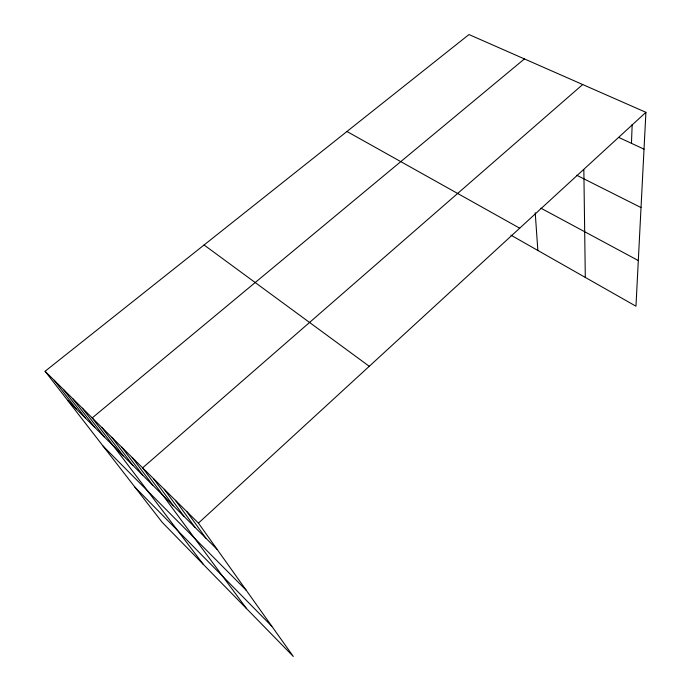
<?xml version="1.0" encoding="UTF-8"?>
<svg xmlns="http://www.w3.org/2000/svg" width="691" height="691" viewBox="0 0 691 691"><rect width="100%" height="100%" fill="white"/><g stroke="black" fill="none" stroke-linecap="round" stroke-linejoin="round"><path stroke-width="1.04" d="M631.462 143.331L632.17 124.423M45.088 371.266L198.447 523.104L293.304 656.45L162.143 522.258L45.088 371.266L468.99 34.55L645.912 112.322L635.97 306.208L510.925 235.156M198.447 523.104L645.912 112.322M582.694 84.535L142.64 467.85L246.592 608.659M524.434 58.925L92.205 417.917L203.387 564.461M619.101 137.595L644.021 149.152M576.7 175.238L641.023 207.568M540.854 208.155L638.311 260.567M346.951 131.489L519.692 228.194M204.061 244.985L369.262 366.299M67.606 400.314L217.199 549.466M103.054 446.032L246.221 590.261M134.918 487.146L271.813 626.236M54.148 380.24L76.502 409.184M63.391 389.387L85.563 418.219M72.814 398.716L94.797 427.427M82.41 408.217L104.203 436.798M101.905 427.522L123.257 455.801M111.787 437.308L132.914 465.432M121.866 447.284L142.752 475.235M132.154 457.468L152.771 485.229M153.35 478.457L173.415 505.812M164.268 489.271L184.039 516.402M175.428 500.319L194.871 527.207M186.812 511.59L205.927 538.229M535.214 212.776L537.857 250.453M583.843 169.727L585.303 277.411"/></g></svg>
